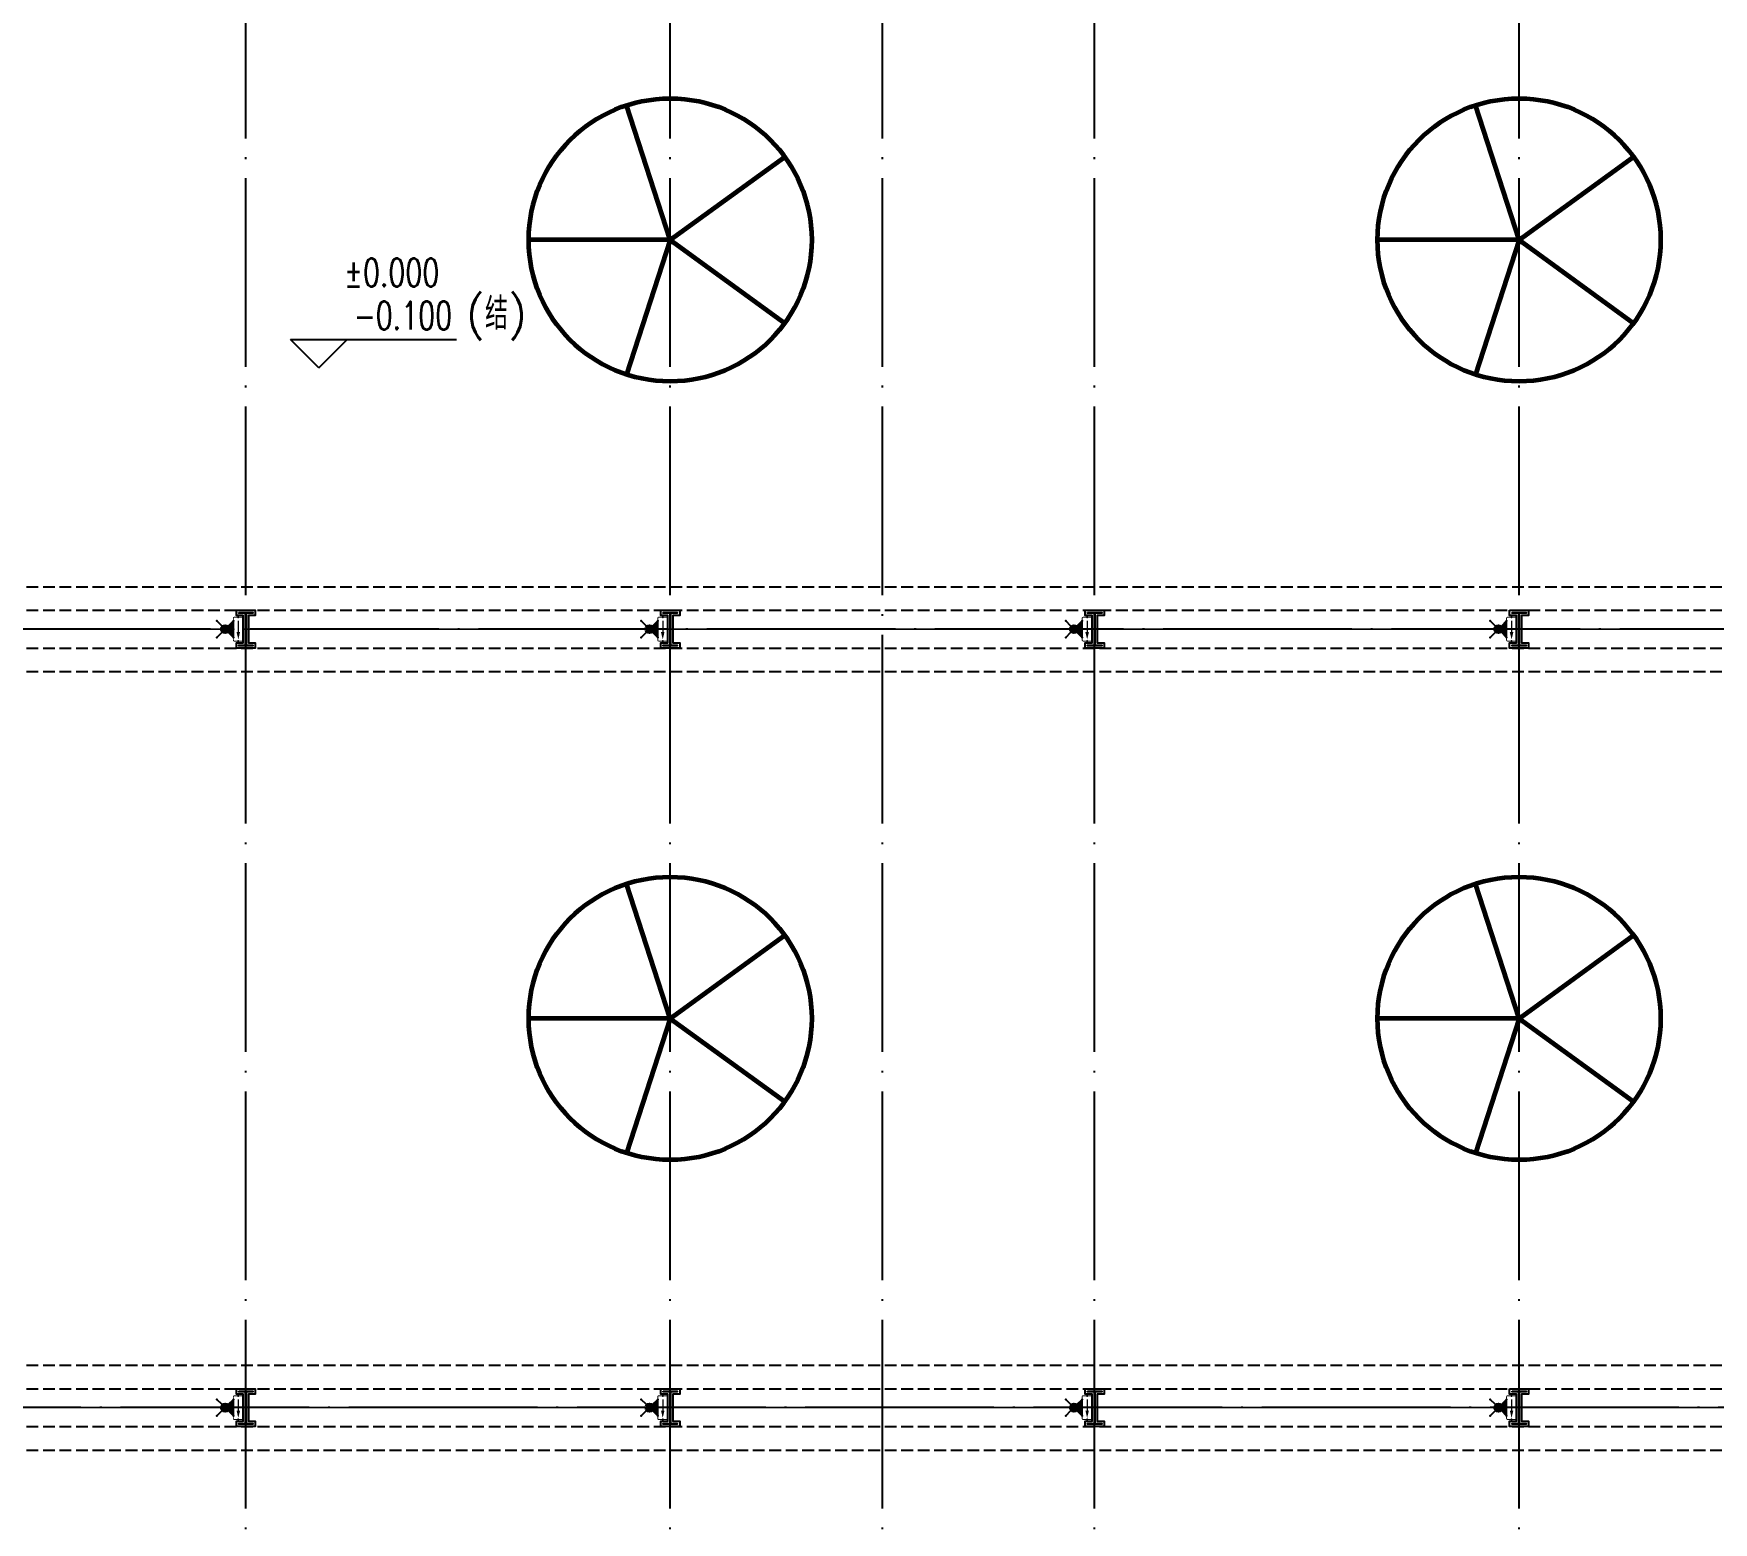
# Model space of a CAD drawing. Extents: x -1396510 to 1250330, y -1892470 to 1623980.
# Drawn here: x 361476 to 397096, y -785062 to -753507 of the extents above; entities that cross this region are included whole.
import ezdxf
from ezdxf.enums import TextEntityAlignment as Align

# ---------------------------------------------------------------- set-up
doc = ezdxf.new("R2010")
doc.units = 0
doc.header["$LTSCALE"] = 1000
doc.header["$MEASUREMENT"] = 0
doc.linetypes.add('DASH', pattern=[0.35, 0.25, -0.1])
doc.linetypes.add('DOTE', pattern=[2.42, 2, -0.2, 0.02, -0.2])
for name, color, linetype in [('A-AXIS-DOTE', 14, 'DOTE'), ('A-HATCH-2', 251, 'Continuous'), ('A-LIN-V', 9, 'Continuous'), ('A-WINDOW', 140, 'Continuous'), ('AS-COLN', 6, 'Continuous'), ('EQUIP-应急', 3, 'Continuous'), ('EQUIP-照明', 3, 'Continuous'), ('WIRE-照明', 1, 'Continuous'), ('建-标高', 3, 'Continuous')]:
    doc.layers.add(name, color=color, linetype=linetype)
doc.layers.add('A-云线2', color=3, linetype='Continuous', plot=False)
doc.styles.add('_TEL_DIM', font='SIMPLEX', dxfattribs={"width": 0.8, "height": 3.5, "bigfont": 'HZTXT'})
doc.styles.add('A-STANDARD', font='SIMPLEX', dxfattribs={"bigfont": 'GBCBIG'})

# ---------------------------------------------------------------- blocks, each defined once
blk = doc.blocks.new('nt66')
at = {"layer": 'A-HATCH-2', "color": 8}
blk.add_lwpolyline([(-195840, 766870), (-195440, 766870), (-195440, 766758), (-195586, 766758), (-195586, 766182), (-195440, 766182), (-195440, 766070), (-195840, 766070), (-195840, 766182), (-195694, 766182), (-195694, 766758), (-195840, 766758)], close=True, dxfattribs=at)
at = {"layer": 'AS-COLN'}
blk.add_lwpolyline([(-195790, 766820), (-195490, 766820), (-195490, 766808), (-195636, 766808), (-195636, 766132), (-195490, 766132), (-195490, 766120), (-195790, 766120), (-195790, 766132), (-195644, 766132), (-195644, 766808), (-195790, 766808)], close=True, dxfattribs=at)
blk = doc.blocks.new('33333')
for p in [(30786, -93400), (39786, -93400), (48786, -93400), (57786, -93400), (30786, -109900), (39786, -109900), (48786, -109900), (57786, -109900)]:
    blk.add_blockref('nt66', p)
blk = doc.blocks.new('w42343')
at = {"layer": 'A-HATCH-2', "color": 8, "linetype": 'DASH'}
for p, q in [((-263654, 673970), (-128354, 673970)), ((-263654, 673470), (-128354, 673470)), ((-263654, 672670), (-128354, 672670)), ((-263654, 672170), (-128354, 672170)), ((-263654, 657470), (-128354, 657470)), ((-263654, 656970), (-128354, 656970)), ((-263654, 656170), (-128354, 656170)), ((-263654, 655670), (-128354, 655670))]:
    blk.add_line(p, q, dxfattribs=at)
blk = doc.blocks.new('w4324324')
at = {"layer": 'A-HATCH-2', "color": 0, "lineweight": 60}
for q in [(-1694760, 686605), (-1697614, 684532), (-1691907, 684532), (-1696524, 681178), (-1692997, 681178)]:
    blk.add_line((-1694760, 683605), q, dxfattribs=at)
blk.add_circle((-1694760, 683605), 3000, dxfattribs=at)
blk = doc.blocks.new('ner546')
at = {"layer": 'A-LIN-V', "color": 8}
for p in [(581780, -46744), (598280, -46744), (581780, -64744), (598280, -64744)]:
    blk.add_blockref('w4324324', p, dxfattribs=at)
blk = doc.blocks.new('世赫2#厂房一层0821')
at = {"layer": 'A-AXIS-DOTE', "color": 8, "ltscale": 2}
for p, q in [((120300, -87498.9), (120300, 6300)), ((129300, -87498.9), (129300, 6300)), ((133800, -87498.9), (133800, 6300)), ((138300, -87498.9), (138300, 6300)), ((147300, -87498.9), (147300, 6300)), ((163114.2, -49500), (-11095.8, -49500)), ((165204.2, -66000), (-11095.8, -66000))]:
    blk.add_line(p, q, dxfattribs=at)
at = {"layer": '建-标高', "color": 8}
for p, q in [((121847.8, -43960), (121247.8, -43360)), ((121247.8, -43360), (124767.8, -43360)), ((121847.8, -43960), (122447.8, -43360))]:
    blk.add_line(p, q, dxfattribs=at)
at = {"layer": 'A-LIN-V', "color": 8, "rotation": 90.00000000000001}
blk.add_blockref('ner546', (766160.7, 1055230), dxfattribs=at)
at = {"layer": 'A-WINDOW'}
for name in ['33333', 'w42343']:
    blk.add_blockref(name, (285154.2, -722570), dxfattribs=at)
at = {"layer": '建-标高', "color": 7, "style": 'A-STANDARD', "width": 0.705882}
for s, p in [('%%P0.000', (122387.8, -42240)), ('-0.100', (122587.8, -43150))]:
    blk.add_text(s, height=595, dxfattribs=at).set_placement(p)
at = {"layer": '建-标高', "color": 7, "style": 'A-STANDARD'}
blk.add_text('(结)', height=675.18, dxfattribs=at).set_placement((124967.8, -43150))
blk = doc.blocks.new('$equip_U$00000208(EQ-138-沈勤辉)')
blk.add_hatch(color=256).paths.add_polyline_path([(0.21, 0.37), (0.5, 0.3), (0.21, 0.23)])
at = {"color": 7, "lineweight": 0}
blk.add_line((-0.5, 0.3), (0.21, 0.3), dxfattribs=at)
at = {"lineweight": 0, "const_width": 0.0571}
blk.add_lwpolyline([(-0.66, 0), (0.66, 0, 0.414214), (0.72, 0.06), (0.72, 0.54, 0.414213), (0.66, 0.6), (-0.66, 0.6, 0.414214), (-0.72, 0.54, 0), (-0.72, 0.06, 0.414245), (-0.66, 0, 18481.445439)], format="xyb", dxfattribs=at)
blk.add_lwpolyline([(0.21, 0.37), (0.5, 0.3), (0.21, 0.23), (0.21, 0.37)], dxfattribs=at)
for p in [(-0.72, 0.3), (0, 0.6), (0, 0), (0.72, 0.3)]:
    blk.add_point(p)
at = {"color": 7, "style": '_TEL_DIM', "flags": 1}
for tag in ['A', 'REMARK']:
    blk.add_attdef(tag, text='', height=0.00002, dxfattribs=at).set_placement((0, 0), align=Align.MIDDLE_CENTER)
blk = doc.blocks.new('$equip$00003158')
h = blk.add_hatch(color=256)
h.dxf.hatch_style = 1
h.paths.add_polyline_path([(0, 0.25, -0.198912), (-0.18, 0.32), (-0.5, 0), (0.5, 0), (0.18, 0.32, -0.198912)])
blk.add_hatch(color=256).paths.add_polyline_path([(0, 0.75, 1), (0, 0.25, 1)])
for p, q in [((-0.5, 1), (-0.18, 0.68)), ((-0.5, 0), (-0.18, 0.32)), ((-0.5, 0), (0.5, 0)), ((0.18, 0.68), (0.5, 1)), ((0.18, 0.32), (0.5, 0))]:
    blk.add_line(p, q)
blk.add_circle((0, 0.5), 0.25)
for p in [(-0.5, 1), (-0.5, 0), (0, 0), (0.5, 1), (0.5, 0)]:
    blk.add_point(p)
at = {"color": 7, "style": '_TEL_DIM', "flags": 1}
for tag in ['A', 'REMARK']:
    blk.add_attdef(tag, text='', height=0.00002, dxfattribs=at).set_placement((0, 0), align=Align.MIDDLE_CENTER)

msp = doc.modelspace()

# ---------------------------------------------------------------- linework, layer by layer
at = {"layer": 'WIRE-照明', "color": 6, "linetype": 'DASH', "const_width": 35}
for points in [[(356921.8, -766130), (365449.3, -766130)], [(365921.8, -766130), (374449.3, -766130)], [(374921.8, -766130), (383449.3, -766130)], [(383921.8, -766130), (392449.3, -766130)], [(392921.8, -766130), (401449.3, -766130)], [(356921.8, -782630), (365449.3, -782630)], [(365921.8, -782630), (374449.3, -782630)], [(374921.8, -782630), (383449.3, -782630)], [(383921.8, -782630), (392449.3, -782630)], [(392921.8, -782630), (401449.3, -782630)]]:
    msp.add_lwpolyline(points, dxfattribs=at)

# ---------------------------------------------------------------- block references
at = {"layer": 'A-云线2'}
msp.add_blockref('世赫2#厂房一层0821', (245675.8, -716630), dxfattribs=at)
at = {"layer": 'EQUIP-应急', "xscale": 350.0000000000001, "yscale": 350.0000000000001, "zscale": 350.0000000000001, "rotation": 90.00000000000001}
for p in [(365711.8, -766130), (374711.8, -766130), (383711.8, -766130), (392711.8, -766130), (365711.8, -782630), (374711.8, -782630), (383711.8, -782630), (392711.8, -782630)]:
    msp.add_blockref('$equip$00003158', p, dxfattribs=at)
at = {"layer": 'EQUIP-照明', "xscale": -350, "yscale": 350, "zscale": 350, "rotation": 90}
for p in [(365921.8, -766130), (374921.8, -766130), (383921.8, -766130), (392921.8, -766130), (365921.8, -782630), (374921.8, -782630), (383921.8, -782630), (392921.8, -782630)]:
    msp.add_blockref('$equip_U$00000208(EQ-138-沈勤辉)', p, dxfattribs=at)

doc.saveas('drawing.dxf')
